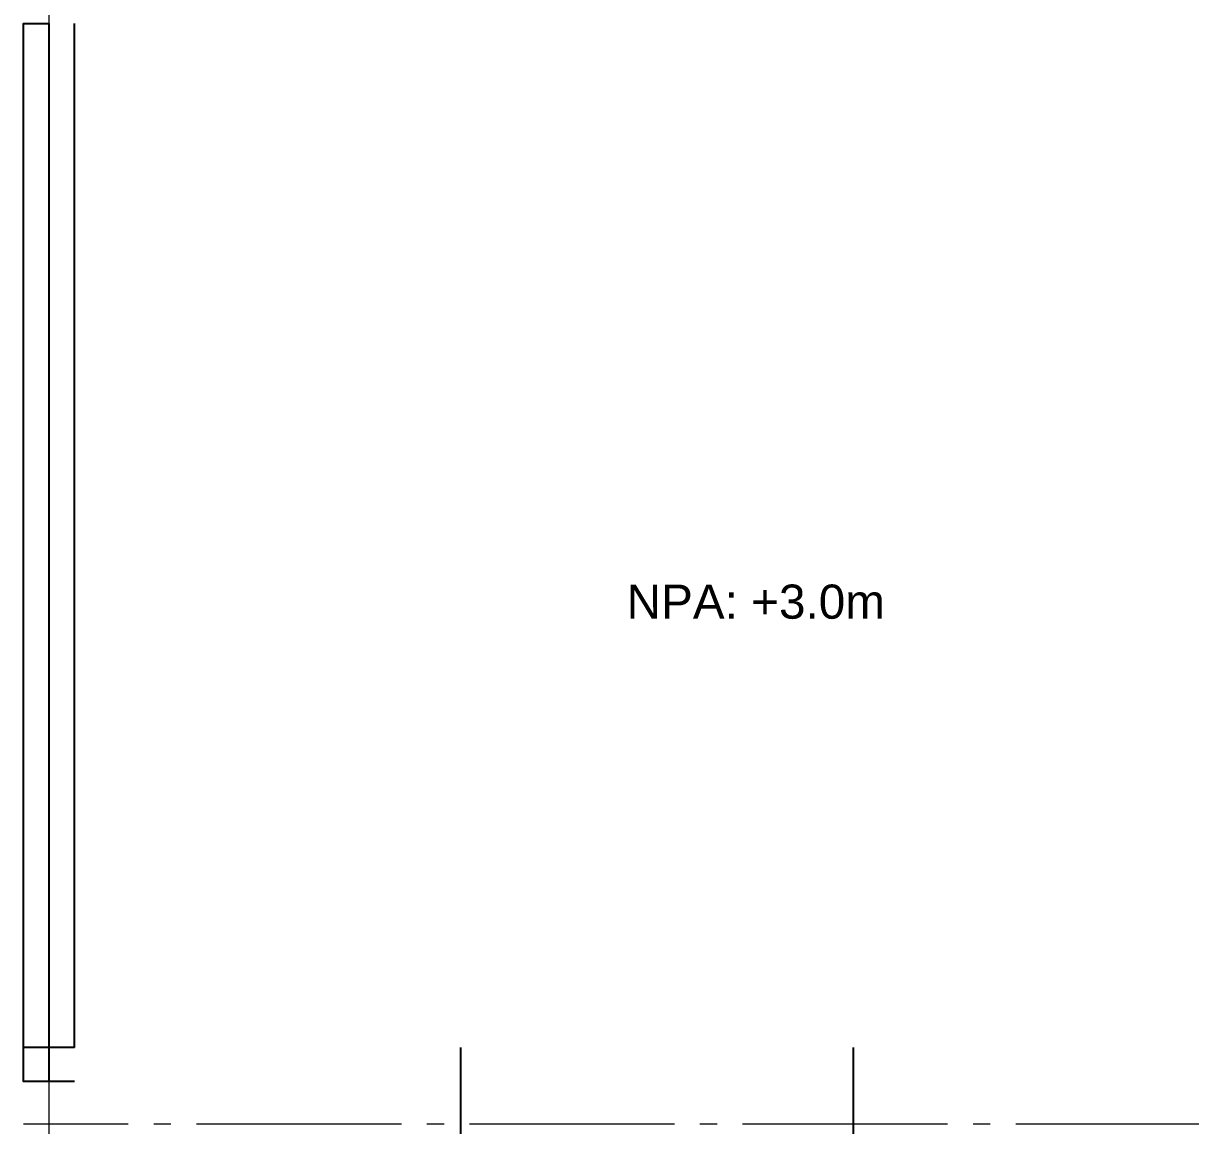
# Model space of a CAD drawing. Header units: metres. Extents: x 0 to 570, y -16 to 122.
# Drawn here: x 330.47 to 337.31, y 45.74 to 52.2 of the extents above; entities that cross this region are included whole.
import ezdxf

# ---------------------------------------------------------------- set-up
doc = ezdxf.new("R2010")
doc.units = ezdxf.units.M
doc.linetypes.add('ACAD_ISO04W100', pattern=[30, 24, -3, 0, -3])
for name, color, linetype in [('ARQ- COLUMNAS', 7, 'Continuous'), ('ARQ-MUROS MAMPOSTERIA', 7, 'Continuous'), ('ARQ-SUELO', 252, 'Continuous'), ('ARQ-TEXTO', 7, 'Continuous'), ('estructura ejes', 7, 'ACAD_ISO04W100')]:
    doc.layers.add(name, color=color, linetype=linetype)
doc.styles.get("Standard").update_dxf_attribs({"font": 'arial.ttf'})

msp = doc.modelspace()

# ---------------------------------------------------------------- linework, layer by layer
at = {"layer": 'ARQ- COLUMNAS'}
for points in [[(330.7662, 46.1983), (330.4662, 46.1983)], [(330.7662, 45.9983), (330.4662, 45.9983)]]:
    msp.add_lwpolyline(points, dxfattribs=at)
at = {"layer": 'ARQ-MUROS MAMPOSTERIA'}
for points in [[(330.6162, 52.1983), (330.6162, 45.9983), (330.4662, 45.9983), (330.4662, 52.1983)], [(330.4662, 46.1983), (330.4662, 52.1983), (330.6162, 52.1983), (330.6162, 46.1983), (330.4662, 46.1983)]]:
    msp.add_lwpolyline(points, dxfattribs=at)
at = {"layer": 'ARQ-SUELO'}
for points in [[(330.7662, 46.1983), (330.7662, 52.1983)], [(333.0304, 41.1983), (333.0304, 46.1983)], [(335.3304, 41.1983), (335.3304, 46.1983)]]:
    msp.add_lwpolyline(points, dxfattribs=at)
at = {"layer": 'estructura ejes', "color": 252, "lineweight": 20, "ltscale": 0.05}
for p, q in [((330.6162, 78.1382), (330.6162, 41.0483)), ((396.6812, 45.7483), (330.4662, 45.7483))]:
    msp.add_line(p, q, dxfattribs=at)

# ---------------------------------------------------------------- texts
at = {"layer": 'ARQ-TEXTO', "insert": (335.5152, 48.91), "char_height": 0.2, "attachment_point": 3}
msp.add_mtext_dynamic_manual_height_columns('NPA: +3.0m', width=2.803168, gutter_width=12.5, heights=[0], dxfattribs=at)

doc.saveas('drawing.dxf')
